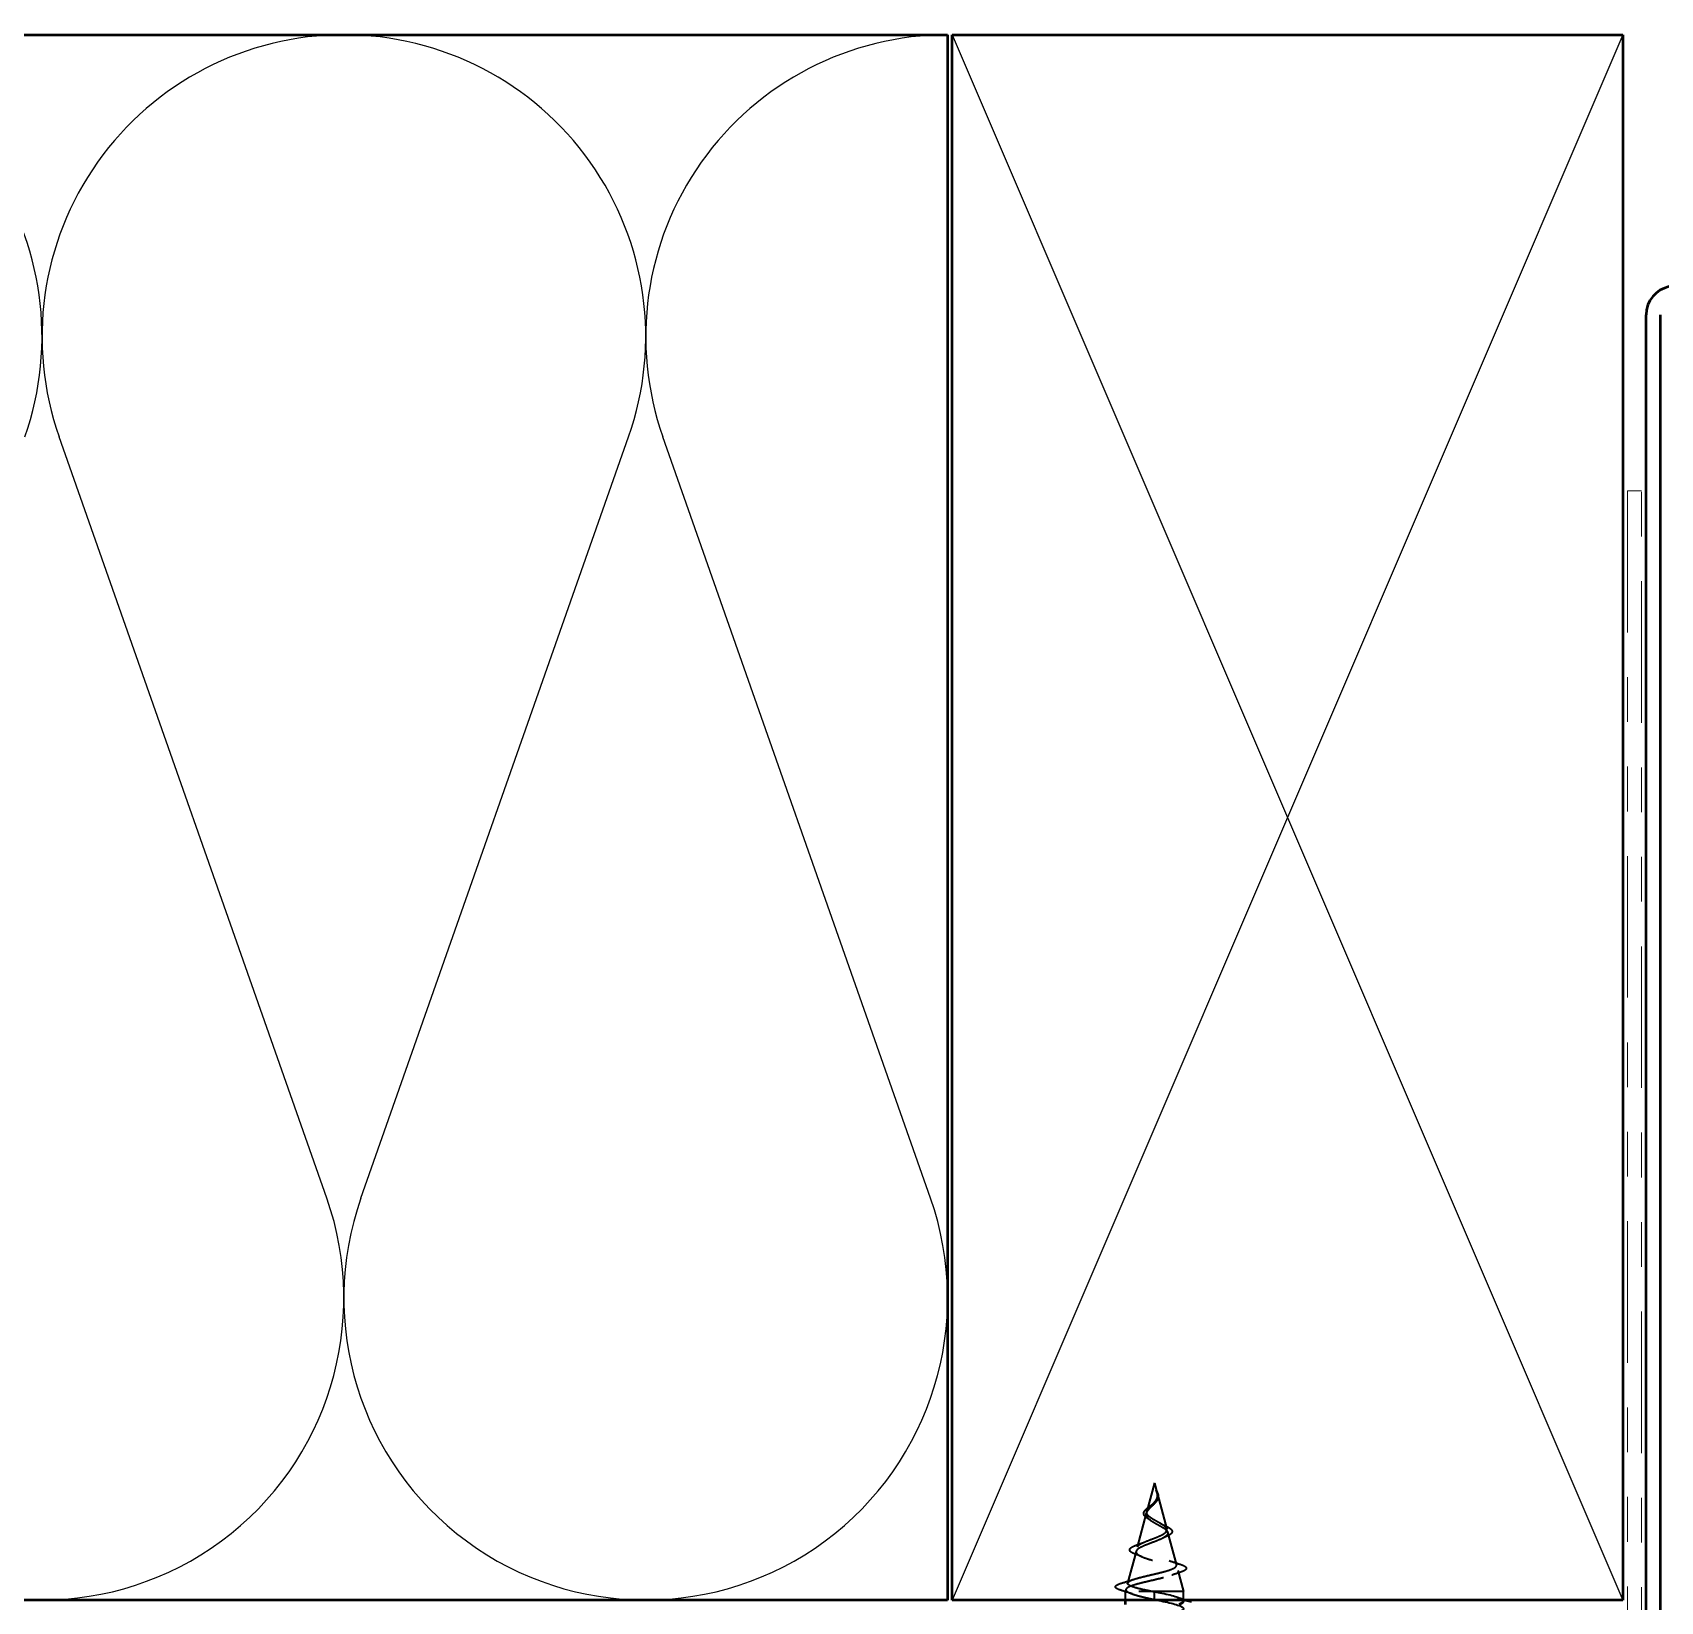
# Model space of a CAD drawing. Header units: inches. Extents: x 0.6 to 33.4, y 0.6 to 21.4.
# Drawn here: x 10.549 to 14.189, y 14.971 to 18.479 of the extents above; entities that cross this region are included whole.
import ezdxf

# ---------------------------------------------------------------- set-up
doc = ezdxf.new("R2010")
doc.units = ezdxf.units.IN
doc.header["$LTSCALE"] = 2
doc.header["$MEASUREMENT"] = 0
doc.linetypes.add('DASHED', pattern=[0.2067, 0.1654, -0.0413])
doc.linetypes.add('DOUBLE_DASH_CHAIN', pattern=[1.2403, 0.6614, -0.0827, 0.1654, -0.0827, 0.1654, -0.0827])
for name, color, linetype, lineweight in [('Hidden (ANSI)', 7, 'DASHED', 35), ('Sketch Geometry (ANSI)', 7, 'Continuous', 25), ('Symbol (ANSI)', 7, 'Continuous', 25), ('Visible (ANSI)', 7, 'Continuous', 50)]:
    doc.layers.add(name, color=color, linetype=linetype, lineweight=lineweight)
doc.styles.add('Note Text (ANSI)', font='tahoma.ttf')
doc.dimstyles.new('Default (ANSI)$7', dxfattribs={"dimscale": 2, "dimtxt": 0.12, "dimasz": 0.098425, "dimexe": 0.125, "dimexo": 0.0625, "dimgap": 0.031496, "dimtad": 0, "dimtih": 1, "dimtoh": 1, "dimrnd": 1e-08, "dimzin": 4, "dimdsep": 46, "dimtxsty": 'Note Text (ANSI)', "dimcen": 0.09, "dimdle": 0.393701, "dimclrd": 256, "dimclre": 256, "dimclrt": 256, "dimadec": 0, "dimazin": 1, "dimtfac": 1, "dimtofl": 0, "dimtmove": 0, "dimatfit": 3, "dimfxl": 0, "dimtolj": 1, "dimtzin": 4, "dimlwd": -1, "dimlwe": -1, "dimarcsym": 0})

msp = doc.modelspace()

# ---------------------------------------------------------------- linework, layer by layer
at = {"layer": 'Hidden (ANSI)', "ltscale": 0.062337}
msp.add_line((13.05726, 15.23604), (13.04032, 15.17271), dxfattribs=at)
at = {"layer": 'Hidden (ANSI)', "ltscale": 0.022741}
msp.add_line((13.05726, 15.23604), (13.06346, 15.21287), dxfattribs=at)
at = {"layer": 'Hidden (ANSI)', "ltscale": 0.077103}
msp.add_line((13.064, 15.21085), (13.08495, 15.13254), dxfattribs=at)
at = {"layer": 'Hidden (ANSI)', "ltscale": 0.074634}
msp.add_line((13.03911, 15.16818), (13.01883, 15.09238), dxfattribs=at)
at = {"layer": 'Hidden (ANSI)', "ltscale": 0.072171}
msp.add_line((13.08682, 15.12552), (13.10643, 15.05221), dxfattribs=at)
at = {"layer": 'Hidden (ANSI)', "ltscale": 0.069707}
msp.add_line((13.01629, 15.08286), (12.99735, 15.01205), dxfattribs=at)
at = {"layer": 'Hidden (ANSI)', "ltscale": 0.046387}
msp.add_line((13.10965, 15.04019), (13.12226, 14.99304), dxfattribs=at)
at = {"layer": 'Hidden (ANSI)', "ltscale": 0.004328}
msp.add_line((12.99346, 14.99753), (12.99226, 14.99304), dxfattribs=at)
at = {"layer": 'Hidden (ANSI)', "ltscale": 0.194373}
msp.add_line((13.12226, 14.99304), (12.99226, 14.99304), dxfattribs=at)
at = {"layer": 'Hidden (ANSI)', "ltscale": 0.017995}
for p, q in [((12.99226, 14.97404), (12.99226, 14.99304)), ((13.12226, 14.97404), (13.12226, 14.99304))]:
    msp.add_line(p, q, dxfattribs=at)
at = {"layer": 'Hidden (ANSI)', "ltscale": 0.028664}
for p, q in [((13.05726, 14.98451), (13.05726, 14.99204)), ((13.05726, 14.97504), (13.05726, 14.98257))]:
    msp.add_line(p, q, dxfattribs=at)
at = {"layer": 'Hidden (ANSI)', "ltscale": 0.002412}
msp.add_line((13.05726, 14.98257), (13.05726, 14.98451), dxfattribs=at)
at = {"layer": 'Hidden (ANSI)', "ltscale": 0.014821}
msp.add_open_spline([(13.06238, 15.21624), (13.06177, 15.21788), (13.06123, 15.21916), (13.06093, 15.21982), (13.06088, 15.21993), (13.06082, 15.22003), (13.06081, 15.22006), (13.06079, 15.22009), (13.06078, 15.2201), (13.06078, 15.2201), (13.06078, 15.2201), (13.06078, 15.2201), (13.06077, 15.2201), (13.06077, 15.2201), (13.06077, 15.2201), (13.06077, 15.2201), (13.06077, 15.2201), (13.06077, 15.2201), (13.06077, 15.2201), (13.06077, 15.22009), (13.06077, 15.22009), (13.06077, 15.22007), (13.06078, 15.22005), (13.06081, 15.21991), (13.06089, 15.21969), (13.06102, 15.2193), (13.06117, 15.21889), (13.06156, 15.21785), (13.06179, 15.21725), (13.0629, 15.21437), (13.06373, 15.21212), (13.06425, 15.20985)], degree=3, knots=[0, 0, 0, 0, 0.01397013, 0.01397013, 0.01635801, 0.01635801, 0.01712636, 0.01712636, 0.01759978, 0.01759978, 0.01773598, 0.01773598, 0.01781809, 0.01781809, 0.01788584, 0.01788584, 0.01795891, 0.01795891, 0.01807628, 0.01807628, 0.01833703, 0.01833703, 0.01916095, 0.01916095, 0.02439922, 0.02439922, 0.04499316, 0.04499316, 0.07213098, 0.07213098, 0.1773839, 0.1773839, 0.1773839, 0.1773839], dxfattribs=at)
at = {"layer": 'Hidden (ANSI)', "ltscale": 0.013567}
msp.add_open_spline([(13.06086, 15.21997), (13.06184, 15.218), (13.06287, 15.21605), (13.06455, 15.21235), (13.06522, 15.21055), (13.06567, 15.20847), (13.06573, 15.20813), (13.06579, 15.2078)], degree=3, knots=[0, 0, 0, 0, 0.016775095, 0.016775095, 0.033169004, 0.033169004, 0.03632094, 0.03632094, 0.03632094, 0.03632094], dxfattribs=at)
at = {"layer": 'Hidden (ANSI)', "ltscale": 0.007962}
msp.add_open_spline([(13.06418, 15.20885), (13.0641, 15.20986), (13.06394, 15.21087), (13.06337, 15.21333), (13.06292, 15.21476), (13.06238, 15.21624)], degree=3, knots=[0, 0, 0, 0, 0.009046419, 0.009046419, 0.021574315, 0.021574315, 0.021574315, 0.021574315], dxfattribs=at)
at = {"layer": 'Hidden (ANSI)', "ltscale": 0.060472}
msp.add_open_spline([(13.04466, 15.15469), (13.04188, 15.1563), (13.03945, 15.15797), (13.03578, 15.16138), (13.03446, 15.16318), (13.03326, 15.16677), (13.03329, 15.16858), (13.03446, 15.17194), (13.03548, 15.17354), (13.03835, 15.17683), (13.04025, 15.17855), (13.04446, 15.18197), (13.04679, 15.18371), (13.05004, 15.18615), (13.05094, 15.18684), (13.05183, 15.18753)], degree=3, knots=[0, 0, 0, 0, 0.02871406, 0.02871406, 0.05661209, 0.05661209, 0.08235503, 0.08235503, 0.10555604, 0.10555604, 0.1295507, 0.1295507, 0.15224391, 0.15224391, 0.16083111, 0.16083111, 0.16083111, 0.16083111], dxfattribs=at)
at = {"layer": 'Hidden (ANSI)', "ltscale": 0.089656}
msp.add_open_spline([(13.06476, 15.20658), (13.06497, 15.20377), (13.06454, 15.20114), (13.06235, 15.19592), (13.06068, 15.19347), (13.05652, 15.18859), (13.05414, 15.18627), (13.04929, 15.18164), (13.04692, 15.17942), (13.0428, 15.17497), (13.04115, 15.17283), (13.03899, 15.16852), (13.03856, 15.16643), (13.03913, 15.16223), (13.04016, 15.16019), (13.04346, 15.15623), (13.04564, 15.15436), (13.05093, 15.15057), (13.05401, 15.1487), (13.05726, 15.14685)], degree=3, knots=[0, 0, 0, 0, 0.02542118, 0.02542118, 0.05061597, 0.05061597, 0.07599611, 0.07599611, 0.10184452, 0.10184452, 0.12835573, 0.12835573, 0.15566688, 0.15566688, 0.18387744, 0.18387744, 0.21097071, 0.21097071, 0.23938117, 0.23938117, 0.23938117, 0.23938117], dxfattribs=at)
at = {"layer": 'Hidden (ANSI)', "ltscale": 0.083957}
msp.add_open_spline([(13.05726, 15.15262), (13.05408, 15.15445), (13.05107, 15.15629), (13.04595, 15.16005), (13.04387, 15.16191), (13.04098, 15.16573), (13.04016, 15.16762), (13.03987, 15.17151), (13.04036, 15.17344), (13.04247, 15.1774), (13.04402, 15.17938), (13.0478, 15.18345), (13.04994, 15.18547), (13.0543, 15.18968), (13.05643, 15.19178), (13.06016, 15.19615), (13.06168, 15.19834), (13.06333, 15.20199), (13.06376, 15.20335), (13.06423, 15.2061), (13.06429, 15.20746), (13.06418, 15.20885)], degree=3, knots=[0, 0, 0, 0, 0.02818547, 0.02818547, 0.05535616, 0.05535616, 0.08155578, 0.08155578, 0.10684016, 0.10684016, 0.13128192, 0.13128192, 0.1549776, 0.1549776, 0.17805851, 0.17805851, 0.20070773, 0.20070773, 0.21389493, 0.21389493, 0.22660204, 0.22660204, 0.22660204, 0.22660204], dxfattribs=at)
at = {"layer": 'Hidden (ANSI)', "ltscale": 0.004115}
msp.add_open_spline([(13.05183, 15.18753), (13.05263, 15.18815), (13.05337, 15.18878), (13.05401, 15.18942)], degree=3, dxfattribs=at)
at = {"layer": 'Hidden (ANSI)', "ltscale": 0.001758}
msp.add_open_spline([(13.06037, 15.19316), (13.06011, 15.19287), (13.05987, 15.19258), (13.05964, 15.1923)], degree=3, dxfattribs=at)
at = {"layer": 'Hidden (ANSI)', "ltscale": 0.018237}
msp.add_open_spline([(13.06579, 15.2078), (13.06609, 15.20585), (13.06601, 15.20392), (13.06508, 15.20024), (13.06425, 15.19844), (13.06235, 15.19551), (13.06141, 15.19431), (13.06037, 15.19316)], degree=3, knots=[0, 0, 0, 0, 0.018430565, 0.018430565, 0.036071151, 0.036071151, 0.04873514, 0.04873514, 0.04873514, 0.04873514], dxfattribs=at)
at = {"layer": 'Hidden (ANSI)', "ltscale": 0.003543}
msp.add_open_spline([(13.06425, 15.20985), (13.06437, 15.20932), (13.06447, 15.20879), (13.06465, 15.2077), (13.06471, 15.20714), (13.06476, 15.20658)], degree=3, knots=[0, 0, 0, 0, 0.0046577974, 0.0046577974, 0.0097216205, 0.0097216205, 0.0097216205, 0.0097216205], dxfattribs=at)
at = {"layer": 'Hidden (ANSI)', "ltscale": 0.504207}
msp.add_open_spline([(13.05726, 15.14685), (13.06083, 15.14482), (13.0645, 15.14287), (13.07163, 15.13893), (13.07499, 15.137), (13.0808, 15.1331), (13.08315, 15.13118), (13.08636, 15.12732), (13.08714, 15.12542), (13.08692, 15.12159), (13.08586, 15.1197), (13.08197, 15.1159), (13.07912, 15.11402), (13.072, 15.11024), (13.06776, 15.10838), (13.05847, 15.10461), (13.05351, 15.10276), (13.04359, 15.09901), (13.03874, 15.09716), (13.02992, 15.09343), (13.02608, 15.09159), (13.02, 15.08787), (13.01788, 15.08604), (13.01579, 15.08234), (13.0159, 15.08051), (13.01842, 15.07681), (13.02087, 15.07499), (13.02785, 15.07131), (13.03236, 15.06949), (13.04289, 15.06582), (13.04882, 15.064), (13.06131, 15.06033), (13.06774, 15.05852), (13.0802, 15.05487), (13.08608, 15.05306), (13.09641, 15.04941), (13.10072, 15.0476), (13.1071, 15.04396), (13.10904, 15.04216), (13.11018, 15.03852), (13.1093, 15.03672), (13.10475, 15.03308), (13.10106, 15.03129), (13.09128, 15.02766), (13.08524, 15.02587), (13.07158, 15.02224), (13.06406, 15.02045), (13.04855, 15.01683), (13.04071, 15.01504), (13.02579, 15.01142), (13.01888, 15.00963), (13.007, 15.00602), (13.00219, 15.00424), (12.99585, 15.00086), (12.99406, 14.9993), (12.99299, 14.99616), (12.99376, 14.9946), (12.99578, 14.99304)], degree=3, knots=[0, 0, 0, 0, 0.0315308, 0.0315308, 0.0641805, 0.0641805, 0.0979786, 0.0979786, 0.1329491, 0.1329491, 0.1691118, 0.1691118, 0.2064833, 0.2064833, 0.2450775, 0.2450775, 0.2849064, 0.2849064, 0.3259802, 0.3259802, 0.3683075, 0.3683075, 0.4118959, 0.4118959, 0.4567522, 0.4567522, 0.5028821, 0.5028821, 0.5502906, 0.5502906, 0.5989824, 0.5989824, 0.6489613, 0.6489613, 0.7002309, 0.7002309, 0.7527945, 0.7527945, 0.8066547, 0.8066547, 0.8618141, 0.8618141, 0.918275, 0.918275, 0.9760395, 0.9760395, 1.0351092, 1.0351092, 1.095486, 1.095486, 1.1571712, 1.1571712, 1.2201662, 1.2201662, 1.2761521, 1.2761521, 1.3331843, 1.3331843, 1.3331843, 1.3331843], dxfattribs=at)
at = {"layer": 'Hidden (ANSI)', "ltscale": 0.544082}
msp.add_open_spline([(13.05181, 14.99304), (13.04336, 14.99471), (13.03522, 14.99639), (13.02069, 14.99978), (13.0144, 15.00145), (13.00453, 15.00484), (13.00099, 15.00652), (12.9971, 15.00991), (12.99673, 15.01158), (12.99918, 15.01498), (13.00191, 15.01666), (13.01005, 15.02005), (13.01533, 15.02173), (13.02766, 15.02513), (13.03456, 15.02682), (13.04901, 15.03022), (13.05639, 15.0319), (13.07061, 15.03531), (13.07731, 15.03699), (13.08911, 15.0404), (13.09412, 15.04209), (13.10177, 15.04551), (13.10439, 15.0472), (13.10691, 15.05061), (13.10685, 15.05231), (13.10408, 15.05573), (13.10148, 15.05742), (13.09413, 15.06085), (13.08952, 15.06255), (13.07899, 15.06598), (13.0732, 15.06768), (13.06131, 15.07112), (13.05533, 15.07283), (13.04403, 15.07627), (13.03882, 15.07798), (13.02989, 15.08143), (13.02623, 15.08314), (13.02095, 15.08661), (13.01934, 15.08832), (13.01836, 15.09179), (13.01894, 15.09351), (13.02216, 15.09699), (13.0247, 15.09871), (13.03132, 15.10221), (13.03528, 15.10394), (13.04401, 15.10744), (13.04865, 15.10917), (13.05791, 15.11269), (13.06241, 15.11443), (13.07061, 15.11797), (13.07424, 15.11972), (13.08007, 15.12327), (13.08227, 15.12503), (13.08492, 15.1286), (13.08541, 15.13037), (13.08466, 15.13396), (13.08349, 15.13574), (13.07974, 15.13936), (13.07724, 15.14115), (13.07174, 15.14458), (13.06891, 15.14617), (13.06307, 15.14939), (13.06013, 15.15098), (13.05726, 15.15262)], degree=3, knots=[0, 0, 0, 0, 0.0662455, 0.0662455, 0.1312266, 0.1312266, 0.1949439, 0.1949439, 0.2573984, 0.2573984, 0.3185909, 0.3185909, 0.3785225, 0.3785225, 0.4371941, 0.4371941, 0.4946071, 0.4946071, 0.5507627, 0.5507627, 0.6056626, 0.6056626, 0.6593082, 0.6593082, 0.7117016, 0.7117016, 0.7628447, 0.7628447, 0.8127399, 0.8127399, 0.8613896, 0.8613896, 0.9087967, 0.9087967, 0.9549645, 0.9549645, 0.9998965, 0.9998965, 1.0435967, 1.0435967, 1.0860698, 1.0860698, 1.1273208, 1.1273208, 1.1673558, 1.1673558, 1.2061815, 1.2061815, 1.2438056, 1.2438056, 1.2802371, 1.2802371, 1.3154864, 1.3154864, 1.3495657, 1.3495657, 1.3824892, 1.3824892, 1.4142741, 1.4142741, 1.4412543, 1.4412543, 1.4671582, 1.4671582, 1.4671582, 1.4671582], dxfattribs=at)
at = {"layer": 'Hidden (ANSI)', "ltscale": 0.006235}
msp.add_open_spline([(13.04894, 15.15201), (13.04762, 15.15292), (13.04618, 15.15382), (13.04466, 15.15469)], degree=3, dxfattribs=at)
at = {"layer": 'Hidden (ANSI)', "ltscale": 0.010901}
msp.add_open_spline([(13.06828, 15.14651), (13.07097, 15.145), (13.07398, 15.14356), (13.07714, 15.14218)], degree=3, dxfattribs=at)
at = {"layer": 'Hidden (ANSI)', "ltscale": 0.010974}
msp.add_open_spline([(13.08348, 15.1157), (13.08025, 15.11433), (13.07713, 15.11291), (13.07422, 15.11144)], degree=3, dxfattribs=at)
at = {"layer": 'Hidden (ANSI)', "ltscale": 0.073601}
msp.add_open_spline([(13.07714, 15.14218), (13.0806, 15.14067), (13.0838, 15.13917), (13.08922, 15.13624), (13.09149, 15.13478), (13.09499, 15.13178), (13.09619, 15.1302), (13.09709, 15.12685), (13.09668, 15.12508), (13.09456, 15.1221), (13.093, 15.12077), (13.08894, 15.1182), (13.08639, 15.11693), (13.08348, 15.1157)], degree=3, knots=[0, 0, 0, 0, 0.03175002, 0.03175002, 0.06375291, 0.06375291, 0.09788531, 0.09788531, 0.13242329, 0.13242329, 0.16389148, 0.16389148, 0.19582475, 0.19582475, 0.19582475, 0.19582475], dxfattribs=at)
at = {"layer": 'Hidden (ANSI)', "ltscale": 0.081692}
msp.add_open_spline([(13.01533, 15.07617), (13.01114, 15.07767), (13.00778, 15.07921), (13.00319, 15.08242), (13.00178, 15.08425), (13.00192, 15.088), (13.00311, 15.08961), (13.00693, 15.09257), (13.00966, 15.09401), (13.01509, 15.09631), (13.01736, 15.09717), (13.01983, 15.09803)], degree=3, knots=[0, 0, 0, 0, 0.05135843, 0.05135843, 0.10223548, 0.10223548, 0.14712421, 0.14712421, 0.19129017, 0.19129017, 0.21725135, 0.21725135, 0.21725135, 0.21725135], dxfattribs=at)
at = {"layer": 'Hidden (ANSI)', "ltscale": 0.01577}
msp.add_open_spline([(13.02993, 15.07057), (13.02525, 15.07251), (13.02034, 15.07438), (13.01533, 15.07617)], degree=3, dxfattribs=at)
at = {"layer": 'Hidden (ANSI)', "ltscale": 0.017258}
msp.add_open_spline([(13.01983, 15.09803), (13.02536, 15.09996), (13.03079, 15.10198), (13.03585, 15.10412)], degree=3, dxfattribs=at)
at = {"layer": 'Hidden (ANSI)', "ltscale": 0.023076}
msp.add_open_spline([(13.09023, 15.06222), (13.09751, 15.05957), (13.1051, 15.0571), (13.11274, 15.05471)], degree=3, dxfattribs=at)
at = {"layer": 'Hidden (ANSI)', "ltscale": 0.020481}
msp.add_open_spline([(13.11576, 15.03619), (13.10904, 15.03401), (13.10239, 15.03176), (13.09596, 15.0294)], degree=3, dxfattribs=at)
at = {"layer": 'Hidden (ANSI)', "ltscale": 0.086584}
msp.add_open_spline([(13.11274, 15.05471), (13.11746, 15.05323), (13.12126, 15.05175), (13.12658, 15.04876), (13.12829, 15.04719), (13.12875, 15.04338), (13.12738, 15.04168), (13.123, 15.03884), (13.11981, 15.0375), (13.11576, 15.03619)], degree=3, knots=[0, 0, 0, 0, 0.05815934, 0.05815934, 0.11692964, 0.11692964, 0.1740838, 0.1740838, 0.23024531, 0.23024531, 0.23024531, 0.23024531], dxfattribs=at)
at = {"layer": 'Hidden (ANSI)', "ltscale": 0.089652}
msp.add_open_spline([(12.98192, 14.99587), (12.97704, 14.99736), (12.97358, 14.99883), (12.97071, 15.0014), (12.97008, 15.00241), (12.97008, 15.00532), (12.97158, 15.00676), (12.97623, 15.00937), (12.97963, 15.01065), (12.98397, 15.01192)], degree=3, knots=[0, 0, 0, 0, 0.07651785, 0.07651785, 0.11470873, 0.11470873, 0.17661331, 0.17661331, 0.23858222, 0.23858222, 0.23858222, 0.23858222], dxfattribs=at)
at = {"layer": 'Hidden (ANSI)', "ltscale": 0.028509}
msp.add_open_spline([(12.98397, 15.01192), (12.99352, 15.01473), (13.00305, 15.01763), (13.01234, 15.02069)], degree=3, dxfattribs=at)
at = {"layer": 'Hidden (ANSI)', "ltscale": 0.02659}
msp.add_open_spline([(13.00816, 14.98747), (12.99958, 14.99039), (12.99077, 14.99318), (12.98192, 14.99587)], degree=3, dxfattribs=at)
at = {"layer": 'Hidden (ANSI)', "ltscale": 1.116183}
msp.add_open_spline([(13.05726, 14.97504), (13.08403, 14.9696), (13.10982, 14.96416), (13.11864, 14.95872), (13.12745, 14.95328), (13.11864, 14.94784), (13.09768, 14.9424), (13.07672, 14.93696), (13.04512, 14.93153), (13.0225, 14.92609), (12.99989, 14.92065), (12.98789, 14.91521), (12.99395, 14.90977), (13.00002, 14.90433), (13.02372, 14.89889), (13.05033, 14.89345), (13.07694, 14.88801), (13.10455, 14.88257), (13.11601, 14.87713), (13.12746, 14.87169), (13.12194, 14.86625), (13.10287, 14.86081), (13.08381, 14.85538), (13.05257, 14.84994), (13.02855, 14.8445), (13.00454, 14.83906), (12.98949, 14.83362), (12.99274, 14.82818), (12.996, 14.82274), (13.01733, 14.8173), (13.04348, 14.81186), (13.06964, 14.80642), (13.09874, 14.80098), (13.11271, 14.79554), (13.12667, 14.7901), (13.12451, 14.78466), (13.10755, 14.77923), (13.09059, 14.77379), (13.06007, 14.76835), (13.03493, 14.76291), (13.0098, 14.75747), (12.99186, 14.75203), (12.99227, 14.74659), (12.99267, 14.74115), (13.01139, 14.73571), (13.03679, 14.73027), (13.06219, 14.72483), (13.09245, 14.71939), (13.10877, 14.71395), (13.1251, 14.70851), (13.12631, 14.70308), (13.11165, 14.69764), (13.097, 14.6922), (13.06754, 14.68676), (13.04157, 14.68132), (13.0156, 14.67588), (12.99498, 14.67044), (12.99253, 14.665), (12.99008, 14.65956), (13.00597, 14.65412), (13.03033, 14.64868), (13.05469, 14.64324), (13.08576, 14.6378), (13.10425, 14.63236), (13.12274, 14.62693), (13.12732, 14.62149), (13.11514, 14.61605), (13.10296, 14.61061), (13.0749, 14.60517), (13.04838, 14.59973), (13.02187, 14.59429), (12.99882, 14.58885), (12.99354, 14.58341), (12.98826, 14.57797), (13.00114, 14.57253), (13.02418, 14.56709), (13.04722, 14.56165), (13.07875, 14.55621), (13.0992, 14.55078), (13.11965, 14.54534), (13.12753, 14.5399), (13.11796, 14.53446), (13.10839, 14.52902), (13.08205, 14.52358), (13.0553, 14.51814), (13.02854, 14.5127), (13.00331, 14.50726), (12.99527, 14.50182), (12.98722, 14.49638), (12.99695, 14.49094), (13.0184, 14.4855), (13.03986, 14.48006), (13.07149, 14.47463), (13.09367, 14.46919), (13.11584, 14.46375), (13.12695, 14.45831), (13.12009, 14.45287), (13.11324, 14.44743), (13.08892, 14.44199), (13.06223, 14.43655), (13.0385, 14.43171), (13.01442, 14.42688), (13.00184, 14.42204)], degree=3, knots=[-47.1238898, -47.1238898, -47.1238898, -47.1238898, -45.8886129, -45.8886129, -45.8886129, -44.6533359, -44.6533359, -44.6533359, -43.418059, -43.418059, -43.418059, -42.182782, -42.182782, -42.182782, -40.9475051, -40.9475051, -40.9475051, -39.7122281, -39.7122281, -39.7122281, -38.4769512, -38.4769512, -38.4769512, -37.2416742, -37.2416742, -37.2416742, -36.0063973, -36.0063973, -36.0063973, -34.7711204, -34.7711204, -34.7711204, -33.5358434, -33.5358434, -33.5358434, -32.3005665, -32.3005665, -32.3005665, -31.0652895, -31.0652895, -31.0652895, -29.8300126, -29.8300126, -29.8300126, -28.5947356, -28.5947356, -28.5947356, -27.3594587, -27.3594587, -27.3594587, -26.1241817, -26.1241817, -26.1241817, -24.8889048, -24.8889048, -24.8889048, -23.6536278, -23.6536278, -23.6536278, -22.4183509, -22.4183509, -22.4183509, -21.183074, -21.183074, -21.183074, -19.947797, -19.947797, -19.947797, -18.7125201, -18.7125201, -18.7125201, -17.4772431, -17.4772431, -17.4772431, -16.2419662, -16.2419662, -16.2419662, -15.0066892, -15.0066892, -15.0066892, -13.7714123, -13.7714123, -13.7714123, -12.5361353, -12.5361353, -12.5361353, -11.3008584, -11.3008584, -11.3008584, -10.0655815, -10.0655815, -10.0655815, -8.8303045, -8.8303045, -8.8303045, -7.5950276, -7.5950276, -7.5950276, -6.3597506, -6.3597506, -6.3597506, -5.2612214, -5.2612214, -5.2612214, -5.2612214], dxfattribs=at)
at = {"layer": 'Hidden (ANSI)', "ltscale": 0.078553}
msp.add_open_spline([(12.99578, 14.99304), (12.9986, 14.9911), (13.00303, 14.98918), (13.0146, 14.98531), (13.02162, 14.98339), (13.03379, 14.98039), (13.03834, 14.97932), (13.04769, 14.97718), (13.05247, 14.97611), (13.05726, 14.97504)], degree=3, knots=[0, 0, 0, 0, 0.06772236, 0.06772236, 0.13544473, 0.13544473, 0.17287087, 0.17287087, 0.21029702, 0.21029702, 0.21029702, 0.21029702], dxfattribs=at)
at = {"layer": 'Hidden (ANSI)', "ltscale": 0.005187}
msp.add_open_spline([(13.05726, 14.99204), (13.05544, 14.99237), (13.05362, 14.99271), (13.05181, 14.99304)], degree=3, dxfattribs=at)
at = {"layer": 'Hidden (ANSI)', "ltscale": 0.098869}
msp.add_open_spline([(13.12219, 14.97129), (13.12223, 14.97196), (13.12201, 14.97263), (13.12151, 14.9733), (13.11745, 14.97874), (13.09543, 14.98418), (13.06911, 14.98962), (13.06521, 14.99042), (13.06123, 14.99123), (13.05726, 14.99204)], degree=3, knots=[45.5530935, 45.5530935, 45.5530935, 45.5530935, 45.705247, 45.705247, 45.705247, 46.9405239, 46.9405239, 46.9405239, 47.1238898, 47.1238898, 47.1238898, 47.1238898], dxfattribs=at)
at = {"layer": 'Hidden (ANSI)', "ltscale": 0.019467}
msp.add_open_spline([(13.10828, 14.98012), (13.11465, 14.97803), (13.12111, 14.97601), (13.12762, 14.97404)], degree=3, dxfattribs=at)
at = {"layer": 'Sketch Geometry (ANSI)', "color": 36, "true_color": 0x804000}
for p, q in [((12.60476, 18.47404), (14.10476, 14.97404)), ((14.10476, 18.47404), (12.60476, 14.97404))]:
    msp.add_line(p, q, dxfattribs=at)
at = {"layer": 'Sketch Geometry (ANSI)', "color": 150, "true_color": 0x0080ff}
for p, q in [((11.20654, 15.87296), (10.60798, 17.57512)), ((11.28298, 15.87296), (11.88154, 17.57512)), ((12.55654, 15.87296), (11.95798, 17.57512))]:
    msp.add_line(p, q, dxfattribs=at)
for centre, start, end in [((9.89476, 17.79904), 340.6261, 90), ((11.24476, 17.79904), 90, 199.3739), ((11.24476, 17.79904), 340.6261, 90), ((12.59476, 17.79904), 90, 199.3739), ((10.56976, 15.64904), 160.6261, 19.3739), ((11.91976, 15.64904), 160.6261, 19.3739)]:
    msp.add_arc(centre, 0.675, start, end, dxfattribs=at)
at = {"layer": 'Visible (ANSI)', "color": 150, "true_color": 0x0080ff}
for p, q in [((1.78949, 18.47404), (12.59476, 18.47404)), ((12.59476, 18.47404), (12.59476, 14.97404)), ((12.59476, 14.97404), (1.78949, 14.97404))]:
    msp.add_line(p, q, dxfattribs=at)
at = {"layer": 'Visible (ANSI)', "color": 36, "true_color": 0x804000}
for p, q in [((12.60476, 14.97404), (12.60476, 18.47404)), ((12.60476, 18.47404), (14.10476, 18.47404)), ((14.10476, 18.47404), (14.10476, 14.97404)), ((14.10476, 14.97404), (12.60476, 14.97404))]:
    msp.add_line(p, q, dxfattribs=at)
at = {"layer": 'Visible (ANSI)', "color": 1, "true_color": 0xff0000}
for p, q in [((14.15676, 14.44404), (14.15676, 17.84804)), ((14.18876, 14.44404), (14.18876, 17.84804))]:
    msp.add_line(p, q, dxfattribs=at)
at = {"layer": 'Visible (ANSI)', "color": 30, "linetype": 'DOUBLE_DASH_CHAIN', "lineweight": 18, "ltscale": 0.239297, "true_color": 0xff8000}
for p, q in [((14.11476, 17.45404), (14.11476, 14.48604)), ((14.14676, 14.48604), (14.14676, 17.45404))]:
    msp.add_line(p, q, dxfattribs=at)
at = {"layer": 'Visible (ANSI)', "color": 30, "linetype": 'DOUBLE_DASH_CHAIN', "lineweight": 18, "ltscale": 0.004979, "true_color": 0xff8000}
msp.add_line((14.14676, 17.45404), (14.11476, 17.45404), dxfattribs=at)
at = {"layer": 'Visible (ANSI)'}
for p, q in [((12.99226, 14.96404), (12.99226, 14.97404)), ((13.12226, 14.97129), (13.12226, 14.97404))]:
    msp.add_line(p, q, dxfattribs=at)
at = {"layer": 'Visible (ANSI)', "color": 1, "true_color": 0xff0000}
msp.add_arc((14.22076, 17.84804), 0.064, 22, 180, dxfattribs=at)
at = {"layer": 'Visible (ANSI)'}
for points in [[(13.11239, 14.96404), (13.11853, 14.96646), (13.12206, 14.96887), (13.12219, 14.97129)], [(13.12762, 14.97404), (13.13175, 14.97279), (13.13589, 14.97156), (13.14004, 14.97034)]]:
    msp.add_open_spline(points, degree=3, dxfattribs=at)

# ---------------------------------------------------------------- leaders
at = {"layer": 'Symbol (ANSI)', "annotation_type": 0, "has_hookline": 1, "hookline_direction": 0}
for points, text_width in [([(5.3421, 18.48404), (15.85704, 7.90611), (16.05389, 7.90611)], 1.98995), ([(8.65607, 16.08079), (15.90077, 8.77309), (16.09762, 8.77309)], 1.40083)]:
    msp.add_leader(points, dimstyle='Default (ANSI)$7', override={"dimtad": 0}, dxfattribs=dict(at, text_width=text_width))

doc.saveas('drawing.dxf')
